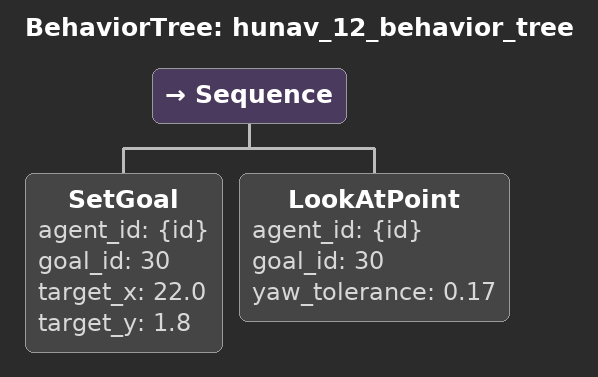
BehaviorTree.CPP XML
<?xml version="1.0" encoding="UTF-8"?>
<root main_tree_to_execute="hunav_12_behavior_tree" BTCPP_format="4">
  <include ros_pkg="arena_simulation_setup" path="configs/hunav/behavior_trees/BTRegularNav.xml"/>
  <BehaviorTree ID="hunav_12_behavior_tree">
    <Sequence>
      <SetGoal agent_id="{id}" goal_id="30" target_x="22.0" target_y="1.8"/>
      <!-- this doesn't work -->
      <LookAtPoint agent_id="{id}" goal_id="30" yaw_tolerance="0.17"/>
    </Sequence>
  </BehaviorTree>
</root>
